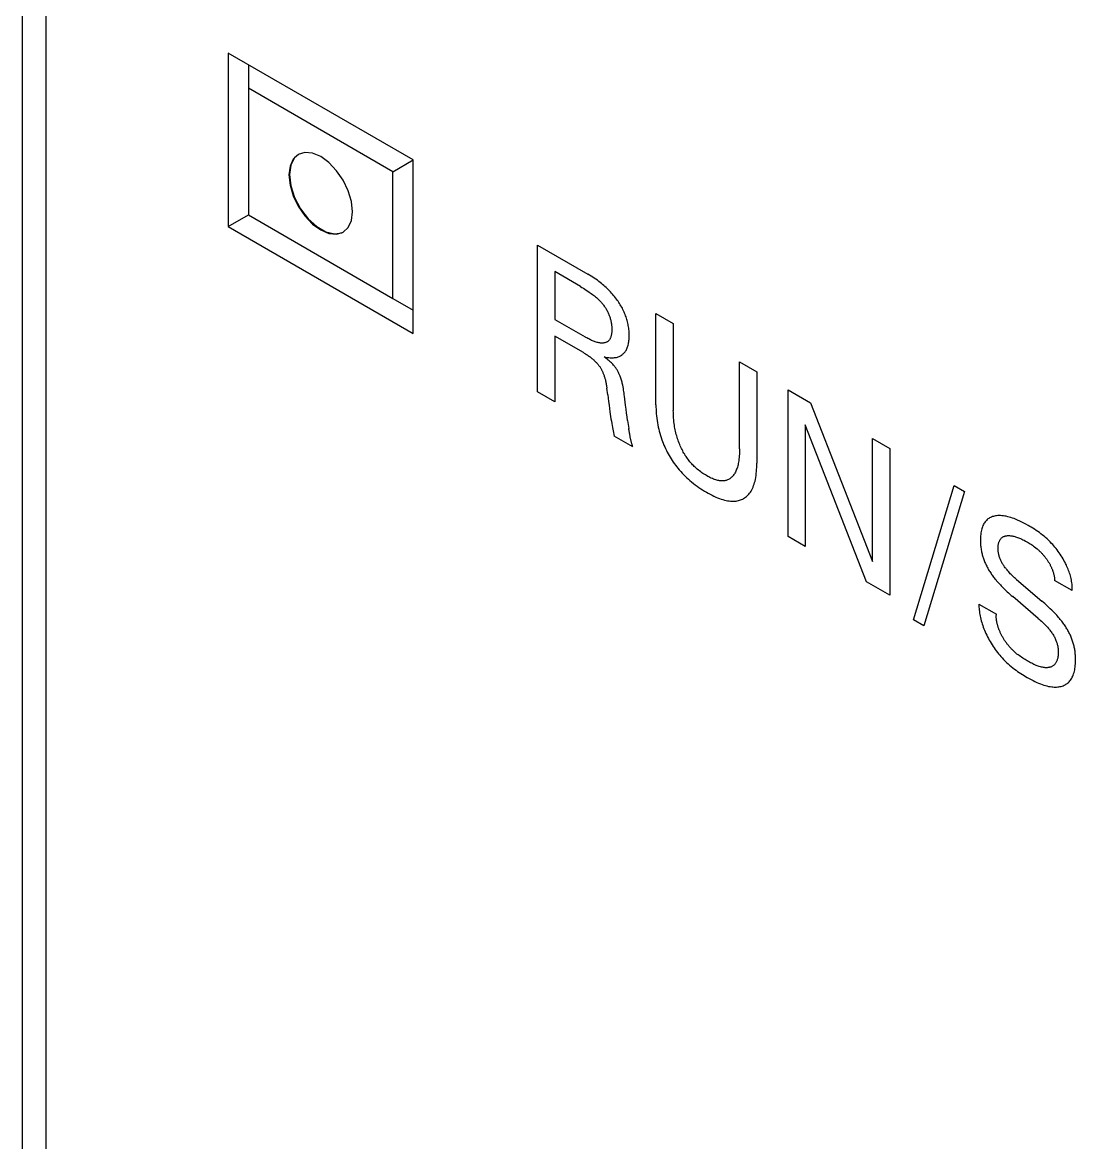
# Model space of a CAD drawing. Extents: x 0 to 420, y 0 to 297.
# Drawn here: x 175.19 to 188.08, y 126.93 to 140.64 of the extents above; entities that cross this region are included whole.
import ezdxf

# ---------------------------------------------------------------- set-up
doc = ezdxf.new("R2010")
doc.units = 0
doc.header["$LTSCALE"] = 23.1
doc.layers.add('40000_ISO', color=7, linetype='CONTINUOUS')

msp = doc.modelspace()

# ---------------------------------------------------------------- linework, layer by layer
at = {"layer": '40000_ISO', "color": 7, "linetype": 'CONTINUOUS'}
for p, q in [((175.191, 120.319), (175.191, 155.428)), ((175.484, 119.91), (175.484, 155.02)), ((177.712, 140.262), (177.712, 138.139)), ((179.974, 138.955), (177.712, 140.262)), ((177.959, 140.119), (177.959, 138.282)), ((179.727, 138.812), (177.959, 139.833)), ((178.506, 138.966), (178.467, 138.88)), ((178.523, 138.983), (178.477, 138.893)), ((178.568, 139.023), (178.506, 138.966)), ((178.569, 139.022), (178.523, 138.983)), ((178.649, 139.048), (178.568, 139.023)), ((178.742, 139.039), (178.649, 139.048)), ((178.843, 138.996), (178.742, 139.039)), ((178.944, 138.923), (178.843, 138.996)), ((179.037, 138.824), (178.944, 138.923)), ((179.727, 138.812), (179.974, 138.955)), ((179.974, 136.832), (179.974, 138.955)), ((178.467, 138.88), (178.454, 138.772)), ((178.477, 138.893), (178.461, 138.776)), ((179.118, 138.706), (179.037, 138.824)), ((179.727, 137.261), (179.727, 138.812)), ((178.454, 138.772), (178.467, 138.648)), ((178.461, 138.776), (178.477, 138.64)), ((178.467, 138.648), (178.506, 138.517)), ((179.18, 138.577), (179.118, 138.706)), ((178.477, 138.64), (178.523, 138.497)), ((178.506, 138.517), (178.568, 138.388)), ((179.219, 138.446), (179.18, 138.577)), ((178.523, 138.497), (178.595, 138.359)), ((178.568, 138.388), (178.649, 138.27)), ((179.232, 138.322), (179.219, 138.446)), ((177.712, 138.139), (177.959, 138.282)), ((177.959, 138.282), (179.727, 137.261)), ((178.595, 138.359), (178.688, 138.236)), ((178.649, 138.27), (178.742, 138.171)), ((178.688, 138.236), (178.795, 138.139)), ((179.219, 138.214), (179.232, 138.322)), ((177.712, 138.139), (179.974, 136.832)), ((178.742, 138.171), (178.843, 138.098)), ((178.795, 138.139), (178.905, 138.075)), ((178.843, 138.098), (178.944, 138.055)), ((179.118, 138.071), (179.18, 138.128)), ((179.18, 138.128), (179.219, 138.214)), ((178.905, 138.075), (179.012, 138.049)), ((178.944, 138.055), (179.037, 138.046)), ((179.012, 138.049), (179.105, 138.065)), ((179.037, 138.046), (179.118, 138.071)), ((181.495, 136.118), (181.495, 137.914)), ((181.495, 137.914), (182.114, 137.557)), ((181.707, 137.588), (181.707, 137.003)), ((182.022, 137.406), (181.707, 137.588)), ((182.133, 137.545), (182.114, 137.557)), ((182.153, 137.533), (182.133, 137.545)), ((182.172, 137.521), (182.153, 137.533)), ((182.191, 137.509), (182.172, 137.521)), ((182.21, 137.495), (182.191, 137.509)), ((182.229, 137.482), (182.21, 137.495)), ((182.249, 137.468), (182.229, 137.482)), ((182.263, 137.456), (182.249, 137.468)), ((182.278, 137.444), (182.263, 137.456)), ((182.293, 137.432), (182.278, 137.444)), ((182.307, 137.42), (182.293, 137.432)), ((182.322, 137.407), (182.307, 137.42)), ((182.022, 137.406), (182.04, 137.396)), ((182.04, 137.396), (182.058, 137.385)), ((182.058, 137.385), (182.076, 137.374)), ((182.076, 137.374), (182.094, 137.362)), ((182.094, 137.362), (182.112, 137.35)), ((182.112, 137.35), (182.13, 137.338)), ((182.13, 137.338), (182.143, 137.329)), ((182.143, 137.329), (182.155, 137.32)), ((182.155, 137.32), (182.168, 137.31)), ((182.168, 137.31), (182.181, 137.301)), ((182.181, 137.301), (182.193, 137.291)), ((182.193, 137.291), (182.206, 137.28)), ((182.206, 137.28), (182.218, 137.27)), ((182.336, 137.394), (182.322, 137.407)), ((182.35, 137.38), (182.336, 137.394)), ((182.365, 137.366), (182.35, 137.38)), ((182.377, 137.353), (182.365, 137.366)), ((182.39, 137.34), (182.377, 137.353)), ((182.403, 137.326), (182.39, 137.34)), ((182.415, 137.312), (182.403, 137.326)), ((182.427, 137.297), (182.415, 137.312)), ((182.439, 137.283), (182.427, 137.297)), ((182.451, 137.268), (182.439, 137.283)), ((179.727, 137.261), (179.974, 137.118)), ((182.218, 137.27), (182.227, 137.262)), ((182.227, 137.262), (182.236, 137.254)), ((182.236, 137.254), (182.244, 137.246)), ((182.244, 137.246), (182.253, 137.237)), ((182.253, 137.237), (182.261, 137.229)), ((182.261, 137.229), (182.27, 137.22)), ((182.27, 137.22), (182.278, 137.211)), ((182.278, 137.211), (182.286, 137.201)), ((182.286, 137.201), (182.293, 137.193)), ((182.293, 137.193), (182.3, 137.185)), ((182.3, 137.185), (182.306, 137.176)), ((182.306, 137.176), (182.313, 137.167)), ((182.313, 137.167), (182.319, 137.159)), ((182.319, 137.159), (182.325, 137.149)), ((182.325, 137.149), (182.331, 137.14)), ((182.331, 137.14), (182.337, 137.131)), ((182.463, 137.252), (182.451, 137.268)), ((182.472, 137.239), (182.463, 137.252)), ((182.482, 137.225), (182.472, 137.239)), ((182.491, 137.211), (182.482, 137.225)), ((182.501, 137.197), (182.491, 137.211)), ((182.51, 137.183), (182.501, 137.197)), ((182.518, 137.168), (182.51, 137.183)), ((182.527, 137.153), (182.518, 137.168)), ((182.535, 137.139), (182.527, 137.153)), ((182.542, 137.124), (182.535, 137.139)), ((181.707, 137.003), (182.078, 136.789)), ((182.337, 137.131), (182.343, 137.122)), ((182.343, 137.122), (182.348, 137.112)), ((182.348, 137.112), (182.353, 137.102)), ((182.353, 137.102), (182.358, 137.093)), ((182.358, 137.093), (182.362, 137.083)), ((182.362, 137.083), (182.367, 137.073)), ((182.367, 137.073), (182.371, 137.063)), ((182.371, 137.063), (182.375, 137.053)), ((182.375, 137.053), (182.378, 137.043)), ((182.378, 137.043), (182.382, 137.034)), ((182.382, 137.034), (182.385, 137.024)), ((182.385, 137.024), (182.388, 137.014)), ((182.388, 137.014), (182.391, 137.004)), ((182.391, 137.004), (182.393, 136.994)), ((182.55, 137.109), (182.542, 137.124)), ((182.556, 137.094), (182.55, 137.109)), ((182.563, 137.079), (182.556, 137.094)), ((182.569, 137.064), (182.563, 137.079)), ((182.575, 137.049), (182.569, 137.064)), ((182.58, 137.034), (182.575, 137.049)), ((182.585, 137.019), (182.58, 137.034)), ((182.59, 137.004), (182.585, 137.019)), ((182.594, 136.989), (182.59, 137.004)), ((182.947, 135.957), (182.947, 137.076)), ((182.947, 137.076), (183.159, 136.953)), ((182.393, 136.994), (182.396, 136.983)), ((182.396, 136.983), (182.398, 136.972)), ((182.398, 136.972), (182.4, 136.961)), ((182.4, 136.961), (182.402, 136.951)), ((182.402, 136.951), (182.403, 136.94)), ((182.403, 136.94), (182.404, 136.929)), ((182.404, 136.929), (182.405, 136.919)), ((182.405, 136.919), (182.406, 136.908)), ((182.406, 136.908), (182.406, 136.898)), ((182.406, 136.898), (182.406, 136.888)), ((182.406, 136.888), (182.406, 136.877)), ((182.406, 136.877), (182.406, 136.868)), ((182.406, 136.868), (182.406, 136.859)), ((182.598, 136.974), (182.594, 136.989)), ((182.602, 136.959), (182.598, 136.974)), ((182.605, 136.943), (182.602, 136.959)), ((182.608, 136.927), (182.605, 136.943)), ((182.611, 136.911), (182.608, 136.927)), ((182.613, 136.895), (182.611, 136.911)), ((182.615, 136.88), (182.613, 136.895)), ((182.617, 136.864), (182.615, 136.88)), ((182.618, 136.849), (182.617, 136.864)), ((183.159, 136.953), (183.159, 135.888)), ((181.707, 136.8), (181.707, 135.995)), ((182.058, 136.597), (181.707, 136.8)), ((182.089, 136.783), (182.078, 136.789)), ((182.101, 136.776), (182.089, 136.783)), ((182.113, 136.77), (182.101, 136.776)), ((182.124, 136.764), (182.113, 136.77)), ((182.136, 136.758), (182.124, 136.764)), ((182.147, 136.752), (182.136, 136.758)), ((182.159, 136.747), (182.147, 136.752)), ((182.17, 136.742), (182.159, 136.747)), ((182.182, 136.737), (182.17, 136.742)), ((182.193, 136.733), (182.182, 136.737)), ((182.204, 136.729), (182.193, 136.733)), ((182.216, 136.725), (182.204, 136.729)), ((182.351, 136.729), (182.345, 136.726)), ((182.356, 136.732), (182.351, 136.729)), ((182.361, 136.736), (182.356, 136.732)), ((182.366, 136.74), (182.361, 136.736)), ((182.37, 136.744), (182.366, 136.74)), ((182.374, 136.749), (182.37, 136.744)), ((182.378, 136.755), (182.374, 136.749)), ((182.382, 136.76), (182.378, 136.755)), ((182.385, 136.766), (182.382, 136.76)), ((182.388, 136.773), (182.385, 136.766)), ((182.391, 136.779), (182.388, 136.773)), ((182.393, 136.786), (182.391, 136.779)), ((182.396, 136.794), (182.393, 136.786)), ((182.398, 136.801), (182.396, 136.794)), ((182.399, 136.809), (182.398, 136.801)), ((182.401, 136.817), (182.399, 136.809)), ((182.402, 136.825), (182.401, 136.817)), ((182.404, 136.834), (182.402, 136.825)), ((182.405, 136.842), (182.404, 136.834)), ((182.406, 136.859), (182.405, 136.851)), ((182.405, 136.851), (182.405, 136.842)), ((182.612, 136.717), (182.614, 136.73)), ((182.614, 136.73), (182.616, 136.745)), ((182.616, 136.745), (182.618, 136.759)), ((182.619, 136.834), (182.618, 136.849)), ((182.618, 136.774), (182.619, 136.789)), ((182.618, 136.759), (182.618, 136.774)), ((182.619, 136.819), (182.619, 136.834)), ((182.619, 136.804), (182.619, 136.819)), ((182.619, 136.789), (182.619, 136.804)), ((182.058, 136.597), (182.067, 136.592)), ((182.067, 136.592), (182.076, 136.586)), ((182.227, 136.722), (182.216, 136.725)), ((182.238, 136.719), (182.227, 136.722)), ((182.249, 136.717), (182.238, 136.719)), ((182.26, 136.715), (182.249, 136.717)), ((182.268, 136.714), (182.26, 136.715)), ((182.275, 136.714), (182.268, 136.714)), ((182.282, 136.713), (182.275, 136.714)), ((182.289, 136.713), (182.282, 136.713)), ((182.296, 136.713), (182.289, 136.713)), ((182.302, 136.714), (182.296, 136.713)), ((182.309, 136.715), (182.302, 136.714)), ((182.315, 136.716), (182.309, 136.715)), ((182.322, 136.717), (182.315, 136.716)), ((182.328, 136.719), (182.322, 136.717)), ((182.334, 136.721), (182.328, 136.719)), ((182.34, 136.723), (182.334, 136.721)), ((182.345, 136.726), (182.34, 136.723)), ((182.547, 136.583), (182.555, 136.59)), ((182.555, 136.59), (182.562, 136.598)), ((182.562, 136.598), (182.569, 136.606)), ((182.569, 136.606), (182.575, 136.615)), ((182.575, 136.615), (182.58, 136.624)), ((182.58, 136.624), (182.586, 136.634)), ((182.586, 136.634), (182.591, 136.644)), ((182.591, 136.644), (182.595, 136.655)), ((182.595, 136.655), (182.599, 136.666)), ((182.599, 136.666), (182.603, 136.677)), ((182.603, 136.677), (182.607, 136.69)), ((182.607, 136.69), (182.61, 136.703)), ((182.61, 136.703), (182.612, 136.717)), ((182.076, 136.586), (182.085, 136.581)), ((182.085, 136.581), (182.095, 136.575)), ((182.095, 136.575), (182.104, 136.569)), ((182.104, 136.569), (182.113, 136.563)), ((182.113, 136.563), (182.122, 136.557)), ((182.122, 136.557), (182.131, 136.55)), ((182.131, 136.55), (182.14, 136.544)), ((182.14, 136.544), (182.148, 136.538)), ((182.148, 136.538), (182.155, 136.532)), ((182.155, 136.532), (182.163, 136.526)), ((182.163, 136.526), (182.17, 136.52)), ((182.17, 136.52), (182.177, 136.513)), ((182.177, 136.513), (182.185, 136.507)), ((182.185, 136.507), (182.192, 136.5)), ((182.192, 136.5), (182.199, 136.493)), ((182.199, 136.493), (182.206, 136.486)), ((182.206, 136.486), (182.212, 136.481)), ((182.212, 136.481), (182.217, 136.475)), ((182.217, 136.475), (182.223, 136.469)), ((182.223, 136.469), (182.228, 136.463)), ((182.228, 136.463), (182.233, 136.457)), ((182.233, 136.457), (182.238, 136.451)), ((182.312, 136.545), (182.327, 136.542)), ((182.324, 136.536), (182.312, 136.545)), ((182.337, 136.526), (182.324, 136.536)), ((182.327, 136.542), (182.342, 136.539)), ((182.35, 136.516), (182.337, 136.526)), ((182.342, 136.539), (182.357, 136.537)), ((182.362, 136.506), (182.35, 136.516)), ((182.357, 136.537), (182.371, 136.535)), ((182.375, 136.495), (182.362, 136.506)), ((182.371, 136.535), (182.385, 136.534)), ((182.383, 136.488), (182.375, 136.495)), ((182.392, 136.48), (182.383, 136.488)), ((182.385, 136.534), (182.399, 136.533)), ((182.401, 136.472), (182.392, 136.48)), ((182.399, 136.533), (182.412, 136.533)), ((182.409, 136.463), (182.401, 136.472)), ((182.418, 136.454), (182.409, 136.463)), ((182.412, 136.533), (182.426, 136.534)), ((182.426, 136.445), (182.418, 136.454)), ((182.426, 136.534), (182.438, 136.535)), ((182.438, 136.535), (182.451, 136.537)), ((182.451, 136.537), (182.463, 136.539)), ((182.463, 136.539), (182.475, 136.543)), ((182.475, 136.543), (182.485, 136.546)), ((182.485, 136.546), (182.495, 136.549)), ((182.495, 136.549), (182.504, 136.554)), ((182.504, 136.554), (182.514, 136.558)), ((182.514, 136.558), (182.523, 136.564)), ((182.523, 136.564), (182.531, 136.569)), ((182.531, 136.569), (182.539, 136.576)), ((182.539, 136.576), (182.547, 136.583)), ((183.97, 135.42), (183.97, 136.485)), ((183.97, 136.485), (184.181, 136.363)), ((182.238, 136.451), (182.243, 136.444)), ((182.243, 136.444), (182.248, 136.438)), ((182.248, 136.438), (182.253, 136.431)), ((182.253, 136.431), (182.258, 136.425)), ((182.258, 136.425), (182.262, 136.418)), ((182.262, 136.418), (182.266, 136.412)), ((182.266, 136.412), (182.27, 136.405)), ((182.27, 136.405), (182.274, 136.399)), ((182.274, 136.399), (182.278, 136.392)), ((182.278, 136.392), (182.281, 136.385)), ((182.281, 136.385), (182.285, 136.378)), ((182.285, 136.378), (182.288, 136.372)), ((182.288, 136.372), (182.292, 136.365)), ((182.292, 136.365), (182.295, 136.358)), ((182.295, 136.358), (182.298, 136.351)), ((182.298, 136.351), (182.301, 136.342)), ((182.301, 136.342), (182.305, 136.333)), ((182.305, 136.333), (182.308, 136.324)), ((182.308, 136.324), (182.311, 136.316)), ((182.311, 136.316), (182.314, 136.307)), ((182.432, 136.438), (182.426, 136.445)), ((182.438, 136.431), (182.432, 136.438)), ((182.443, 136.424), (182.438, 136.431)), ((182.449, 136.417), (182.443, 136.424)), ((182.454, 136.41), (182.449, 136.417)), ((182.46, 136.402), (182.454, 136.41)), ((182.465, 136.394), (182.46, 136.402)), ((182.47, 136.386), (182.465, 136.394)), ((182.475, 136.378), (182.47, 136.386)), ((182.48, 136.369), (182.475, 136.378)), ((182.484, 136.361), (182.48, 136.369)), ((182.488, 136.352), (182.484, 136.361)), ((182.493, 136.343), (182.488, 136.352)), ((182.497, 136.334), (182.493, 136.343)), ((182.5, 136.326), (182.497, 136.334)), ((182.504, 136.317), (182.5, 136.326)), ((182.507, 136.308), (182.504, 136.317)), ((184.181, 136.363), (184.181, 135.244)), ((182.314, 136.307), (182.317, 136.298)), ((182.317, 136.298), (182.32, 136.289)), ((182.32, 136.289), (182.322, 136.28)), ((182.322, 136.28), (182.325, 136.272)), ((182.325, 136.272), (182.327, 136.263)), ((182.327, 136.263), (182.33, 136.251)), ((182.33, 136.251), (182.333, 136.24)), ((182.333, 136.24), (182.335, 136.229)), ((182.335, 136.229), (182.337, 136.217)), ((182.337, 136.217), (182.339, 136.206)), ((182.339, 136.206), (182.341, 136.195)), ((182.341, 136.195), (182.343, 136.183)), ((182.343, 136.183), (182.344, 136.172)), ((182.512, 136.295), (182.507, 136.308)), ((182.516, 136.283), (182.512, 136.295)), ((182.52, 136.271), (182.516, 136.283)), ((182.524, 136.258), (182.52, 136.271)), ((182.528, 136.246), (182.524, 136.258)), ((182.531, 136.234), (182.528, 136.246)), ((182.534, 136.221), (182.531, 136.234)), ((182.537, 136.209), (182.534, 136.221)), ((182.54, 136.197), (182.537, 136.209)), ((182.544, 136.177), (182.54, 136.197)), ((181.707, 135.995), (181.495, 136.118)), ((182.344, 136.172), (182.346, 136.161)), ((182.356, 136.08), (182.346, 136.161)), ((182.356, 136.08), (182.361, 136.039)), ((182.548, 136.158), (182.544, 136.177)), ((182.551, 136.139), (182.548, 136.158)), ((182.554, 136.119), (182.551, 136.139)), ((182.557, 136.1), (182.554, 136.119)), ((182.559, 136.081), (182.557, 136.1)), ((182.562, 136.062), (182.559, 136.081)), ((182.566, 136.026), (182.562, 136.062)), ((184.563, 134.347), (184.563, 136.143)), ((184.563, 136.143), (184.84, 135.983)), ((182.361, 136.039), (182.366, 135.997)), ((182.366, 135.997), (182.372, 135.955)), ((182.372, 135.955), (182.377, 135.913)), ((182.377, 135.913), (182.383, 135.871)), ((182.575, 135.953), (182.566, 136.026)), ((182.581, 135.904), (182.575, 135.953)), ((182.587, 135.854), (182.581, 135.904)), ((182.947, 135.957), (182.947, 135.93)), ((182.947, 135.93), (182.948, 135.904)), ((182.948, 135.904), (182.949, 135.877)), ((184.84, 135.983), (185.599, 134.038)), ((182.383, 135.871), (182.387, 135.844)), ((182.387, 135.844), (182.392, 135.816)), ((182.392, 135.816), (182.396, 135.788)), ((182.396, 135.788), (182.401, 135.759)), ((182.593, 135.81), (182.587, 135.854)), ((182.599, 135.765), (182.593, 135.81)), ((182.949, 135.877), (182.951, 135.849)), ((182.951, 135.849), (182.953, 135.822)), ((182.953, 135.822), (182.956, 135.794)), ((182.956, 135.794), (182.96, 135.765)), ((183.16, 135.865), (183.159, 135.888)), ((183.16, 135.843), (183.16, 135.865)), ((183.161, 135.82), (183.16, 135.843)), ((183.163, 135.797), (183.161, 135.82)), ((183.164, 135.774), (183.163, 135.797)), ((183.167, 135.75), (183.164, 135.774)), ((182.401, 135.759), (182.406, 135.731)), ((182.406, 135.731), (182.411, 135.703)), ((182.411, 135.703), (182.415, 135.682)), ((182.415, 135.682), (182.419, 135.661)), ((182.419, 135.661), (182.423, 135.639)), ((182.423, 135.639), (182.428, 135.618)), ((182.599, 135.765), (182.613, 135.668)), ((182.615, 135.656), (182.613, 135.668)), ((182.617, 135.644), (182.615, 135.656)), ((182.619, 135.633), (182.617, 135.644)), ((182.621, 135.621), (182.619, 135.633)), ((182.96, 135.765), (182.965, 135.737)), ((182.965, 135.737), (182.969, 135.712)), ((182.969, 135.712), (182.974, 135.686)), ((182.974, 135.686), (182.98, 135.66)), ((182.98, 135.66), (182.986, 135.635)), ((182.986, 135.635), (182.993, 135.609)), ((183.17, 135.727), (183.167, 135.75)), ((183.172, 135.708), (183.17, 135.727)), ((183.175, 135.69), (183.172, 135.708)), ((183.179, 135.671), (183.175, 135.69)), ((183.182, 135.653), (183.179, 135.671)), ((183.186, 135.634), (183.182, 135.653)), ((183.191, 135.615), (183.186, 135.634)), ((185.525, 133.791), (184.775, 135.714)), ((184.775, 135.714), (184.775, 134.224)), ((182.428, 135.618), (182.432, 135.596)), ((182.432, 135.596), (182.437, 135.575)), ((182.663, 135.444), (182.437, 135.575)), ((182.623, 135.609), (182.621, 135.621)), ((182.625, 135.597), (182.623, 135.609)), ((182.627, 135.585), (182.625, 135.597)), ((182.629, 135.577), (182.627, 135.585)), ((182.63, 135.568), (182.629, 135.577)), ((182.632, 135.559), (182.63, 135.568)), ((182.634, 135.551), (182.632, 135.559)), ((182.636, 135.542), (182.634, 135.551)), ((182.638, 135.533), (182.636, 135.542)), ((182.64, 135.525), (182.638, 135.533)), ((182.642, 135.516), (182.64, 135.525)), ((182.644, 135.507), (182.642, 135.516)), ((182.646, 135.5), (182.644, 135.507)), ((182.648, 135.493), (182.646, 135.5)), ((182.65, 135.486), (182.648, 135.493)), ((182.993, 135.609), (183.001, 135.583)), ((183.001, 135.583), (183.009, 135.557)), ((183.009, 135.557), (183.018, 135.53)), ((183.018, 135.53), (183.027, 135.509)), ((183.027, 135.509), (183.035, 135.487)), ((183.195, 135.596), (183.191, 135.615)), ((183.201, 135.577), (183.195, 135.596)), ((183.206, 135.56), (183.201, 135.577)), ((183.211, 135.542), (183.206, 135.56)), ((183.217, 135.525), (183.211, 135.542)), ((183.223, 135.507), (183.217, 135.525)), ((183.23, 135.49), (183.223, 135.507)), ((185.599, 134.038), (185.599, 135.544)), ((185.599, 135.544), (185.811, 135.422)), ((182.652, 135.479), (182.65, 135.486)), ((182.654, 135.472), (182.652, 135.479)), ((182.656, 135.465), (182.654, 135.472)), ((182.659, 135.458), (182.656, 135.465)), ((182.661, 135.451), (182.659, 135.458)), ((182.663, 135.444), (182.661, 135.451)), ((183.035, 135.487), (183.044, 135.465)), ((183.044, 135.465), (183.054, 135.443)), ((183.054, 135.443), (183.064, 135.422)), ((183.064, 135.422), (183.074, 135.4)), ((183.074, 135.4), (183.085, 135.379)), ((183.085, 135.379), (183.096, 135.358)), ((183.096, 135.358), (183.108, 135.337)), ((183.237, 135.473), (183.23, 135.49)), ((183.244, 135.455), (183.237, 135.473)), ((183.252, 135.438), (183.244, 135.455)), ((183.259, 135.424), (183.252, 135.438)), ((183.266, 135.409), (183.259, 135.424)), ((183.274, 135.395), (183.266, 135.409)), ((183.281, 135.38), (183.274, 135.395)), ((183.289, 135.366), (183.281, 135.38)), ((183.298, 135.352), (183.289, 135.366)), ((183.969, 135.376), (183.968, 135.354)), ((183.97, 135.398), (183.969, 135.376)), ((183.97, 135.42), (183.97, 135.398)), ((185.811, 135.422), (185.811, 133.626)), ((183.108, 135.337), (183.12, 135.317)), ((183.12, 135.317), (183.133, 135.296)), ((183.133, 135.296), (183.146, 135.276)), ((183.146, 135.276), (183.159, 135.256)), ((183.159, 135.256), (183.173, 135.237)), ((183.173, 135.237), (183.187, 135.218)), ((183.187, 135.218), (183.201, 135.199)), ((183.306, 135.339), (183.298, 135.352)), ((183.315, 135.325), (183.306, 135.339)), ((183.324, 135.312), (183.315, 135.325)), ((183.333, 135.299), (183.324, 135.312)), ((183.343, 135.286), (183.333, 135.299)), ((183.353, 135.273), (183.343, 135.286)), ((183.363, 135.261), (183.353, 135.273)), ((183.373, 135.249), (183.363, 135.261)), ((183.384, 135.237), (183.373, 135.249)), ((183.394, 135.225), (183.384, 135.237)), ((183.405, 135.214), (183.394, 135.225)), ((183.951, 135.225), (183.947, 135.21)), ((183.954, 135.24), (183.951, 135.225)), ((183.957, 135.255), (183.954, 135.24)), ((183.96, 135.27), (183.957, 135.255)), ((183.962, 135.291), (183.96, 135.27)), ((183.965, 135.311), (183.962, 135.291)), ((183.967, 135.332), (183.965, 135.311)), ((183.968, 135.354), (183.967, 135.332)), ((184.18, 135.192), (184.181, 135.218)), ((184.181, 135.218), (184.181, 135.244)), ((183.201, 135.199), (183.216, 135.181)), ((183.216, 135.181), (183.231, 135.163)), ((183.231, 135.163), (183.249, 135.142)), ((183.249, 135.142), (183.267, 135.122)), ((183.267, 135.122), (183.286, 135.102)), ((183.286, 135.102), (183.305, 135.083)), ((183.305, 135.083), (183.324, 135.065)), ((183.416, 135.203), (183.405, 135.214)), ((183.427, 135.193), (183.416, 135.203)), ((183.438, 135.183), (183.427, 135.193)), ((183.452, 135.171), (183.438, 135.183)), ((183.466, 135.159), (183.452, 135.171)), ((183.48, 135.148), (183.466, 135.159)), ((183.494, 135.137), (183.48, 135.148)), ((183.508, 135.127), (183.494, 135.137)), ((183.522, 135.117), (183.508, 135.127)), ((183.536, 135.108), (183.522, 135.117)), ((183.551, 135.099), (183.536, 135.108)), ((183.565, 135.091), (183.551, 135.099)), ((183.58, 135.082), (183.565, 135.091)), ((183.594, 135.075), (183.58, 135.082)), ((183.886, 135.085), (183.878, 135.077)), ((183.893, 135.094), (183.886, 135.085)), ((183.9, 135.103), (183.893, 135.094)), ((183.907, 135.113), (183.9, 135.103)), ((183.913, 135.123), (183.907, 135.113)), ((183.919, 135.133), (183.913, 135.123)), ((183.924, 135.144), (183.919, 135.133)), ((183.929, 135.156), (183.924, 135.144)), ((183.934, 135.169), (183.929, 135.156)), ((183.939, 135.182), (183.934, 135.169)), ((183.943, 135.196), (183.939, 135.182)), ((183.947, 135.21), (183.943, 135.196)), ((184.168, 135.068), (184.172, 135.092)), ((184.172, 135.092), (184.175, 135.116)), ((184.175, 135.116), (184.177, 135.141)), ((184.177, 135.141), (184.179, 135.166)), ((184.179, 135.166), (184.18, 135.192)), ((183.324, 135.065), (183.343, 135.047)), ((183.343, 135.047), (183.363, 135.03)), ((183.363, 135.03), (183.383, 135.013)), ((183.383, 135.013), (183.405, 134.995)), ((183.405, 134.995), (183.427, 134.978)), ((183.427, 134.978), (183.45, 134.961)), ((183.45, 134.961), (183.473, 134.945)), ((183.473, 134.945), (183.496, 134.93)), ((183.608, 135.068), (183.594, 135.075)), ((183.623, 135.061), (183.608, 135.068)), ((183.637, 135.055), (183.623, 135.061)), ((183.651, 135.049), (183.637, 135.055)), ((183.665, 135.044), (183.651, 135.049)), ((183.679, 135.039), (183.665, 135.044)), ((183.693, 135.035), (183.679, 135.039)), ((183.704, 135.033), (183.693, 135.035)), ((183.715, 135.03), (183.704, 135.033)), ((183.726, 135.029), (183.715, 135.03)), ((183.737, 135.028), (183.726, 135.029)), ((183.747, 135.027), (183.737, 135.028)), ((183.758, 135.026), (183.747, 135.027)), ((183.768, 135.027), (183.758, 135.026)), ((183.778, 135.027), (183.768, 135.027)), ((183.788, 135.029), (183.778, 135.027)), ((183.797, 135.031), (183.788, 135.029)), ((183.807, 135.033), (183.797, 135.031)), ((183.816, 135.036), (183.807, 135.033)), ((183.824, 135.039), (183.816, 135.036)), ((183.833, 135.043), (183.824, 135.039)), ((183.841, 135.048), (183.833, 135.043)), ((183.849, 135.053), (183.841, 135.048)), ((183.857, 135.058), (183.849, 135.053)), ((183.864, 135.064), (183.857, 135.058)), ((183.871, 135.07), (183.864, 135.064)), ((183.878, 135.077), (183.871, 135.07)), ((184.127, 134.933), (184.135, 134.95)), ((184.135, 134.95), (184.142, 134.968)), ((184.142, 134.968), (184.148, 134.986)), ((184.148, 134.986), (184.154, 135.005)), ((184.154, 135.005), (184.159, 135.025)), ((184.159, 135.025), (184.164, 135.045)), ((184.164, 135.045), (184.168, 135.068)), ((186.101, 133.324), (186.596, 134.969)), ((186.596, 134.969), (186.722, 134.897)), ((183.496, 134.93), (183.518, 134.915)), ((183.518, 134.915), (183.541, 134.901)), ((183.541, 134.901), (183.564, 134.888)), ((183.564, 134.888), (183.587, 134.875)), ((183.587, 134.875), (183.61, 134.862)), ((183.61, 134.862), (183.633, 134.851)), ((183.633, 134.851), (183.655, 134.84)), ((183.655, 134.84), (183.678, 134.829)), ((183.678, 134.829), (183.701, 134.82)), ((183.701, 134.82), (183.723, 134.811)), ((183.723, 134.811), (183.746, 134.803)), ((184.008, 134.804), (184.02, 134.811)), ((184.02, 134.811), (184.032, 134.818)), ((184.032, 134.818), (184.043, 134.826)), ((184.043, 134.826), (184.054, 134.835)), ((184.054, 134.835), (184.064, 134.844)), ((184.064, 134.844), (184.074, 134.854)), ((184.074, 134.854), (184.084, 134.865)), ((184.084, 134.865), (184.093, 134.876)), ((184.093, 134.876), (184.102, 134.888)), ((184.102, 134.888), (184.11, 134.9)), ((184.11, 134.9), (184.119, 134.916)), ((184.119, 134.916), (184.127, 134.933)), ((186.722, 134.897), (186.227, 133.251)), ((183.746, 134.803), (183.765, 134.797)), ((183.765, 134.797), (183.785, 134.792)), ((183.785, 134.792), (183.804, 134.787)), ((183.804, 134.787), (183.823, 134.784)), ((183.823, 134.784), (183.842, 134.781)), ((183.842, 134.781), (183.861, 134.779)), ((183.861, 134.779), (183.879, 134.778)), ((183.879, 134.778), (183.897, 134.778)), ((183.897, 134.778), (183.912, 134.779)), ((183.912, 134.779), (183.927, 134.78)), ((183.927, 134.78), (183.941, 134.782)), ((183.941, 134.782), (183.955, 134.785)), ((183.955, 134.785), (183.969, 134.789)), ((183.969, 134.789), (183.982, 134.793)), ((183.982, 134.793), (183.995, 134.798)), ((183.995, 134.798), (184.008, 134.804)), ((186.983, 134.534), (186.975, 134.524)), ((186.991, 134.543), (186.983, 134.534)), ((187, 134.552), (186.991, 134.543)), ((187.009, 134.56), (187, 134.552)), ((187.02, 134.567), (187.009, 134.56)), ((187.03, 134.573), (187.02, 134.567)), ((187.041, 134.579), (187.03, 134.573)), ((187.053, 134.584), (187.041, 134.579)), ((187.065, 134.589), (187.053, 134.584)), ((187.077, 134.592), (187.065, 134.589)), ((187.089, 134.596), (187.077, 134.592)), ((187.102, 134.598), (187.089, 134.596)), ((187.117, 134.6), (187.102, 134.598)), ((187.133, 134.601), (187.117, 134.6)), ((187.149, 134.602), (187.133, 134.601)), ((187.165, 134.601), (187.149, 134.602)), ((187.182, 134.6), (187.165, 134.601)), ((187.199, 134.599), (187.182, 134.6)), ((187.216, 134.596), (187.199, 134.599)), ((187.234, 134.593), (187.216, 134.596)), ((187.253, 134.588), (187.234, 134.593)), ((187.272, 134.583), (187.253, 134.588)), ((187.291, 134.578), (187.272, 134.583)), ((187.31, 134.572), (187.291, 134.578)), ((187.33, 134.565), (187.31, 134.572)), ((187.349, 134.557), (187.33, 134.565)), ((187.374, 134.547), (187.349, 134.557)), ((187.4, 134.535), (187.374, 134.547)), ((187.425, 134.523), (187.4, 134.535)), ((186.927, 134.406), (186.924, 134.389)), ((186.93, 134.422), (186.927, 134.406)), ((186.934, 134.438), (186.93, 134.422)), ((186.938, 134.453), (186.934, 134.438)), ((186.943, 134.466), (186.938, 134.453)), ((186.948, 134.479), (186.943, 134.466)), ((186.954, 134.491), (186.948, 134.479)), ((186.961, 134.503), (186.954, 134.491)), ((186.967, 134.514), (186.961, 134.503)), ((186.975, 134.524), (186.967, 134.514)), ((187.451, 134.51), (187.425, 134.523)), ((187.476, 134.496), (187.451, 134.51)), ((187.502, 134.481), (187.476, 134.496)), ((187.522, 134.47), (187.502, 134.481)), ((187.541, 134.458), (187.522, 134.47)), ((187.561, 134.446), (187.541, 134.458)), ((187.581, 134.434), (187.561, 134.446)), ((187.6, 134.421), (187.581, 134.434)), ((187.62, 134.408), (187.6, 134.421)), ((187.64, 134.394), (187.62, 134.408)), ((184.775, 134.224), (184.563, 134.347)), ((186.919, 134.337), (186.918, 134.319)), ((186.918, 134.319), (186.918, 134.301)), ((186.918, 134.301), (186.918, 134.288)), ((186.918, 134.288), (186.918, 134.275)), ((186.918, 134.275), (186.919, 134.262)), ((186.92, 134.355), (186.919, 134.337)), ((186.919, 134.262), (186.92, 134.249)), ((186.922, 134.372), (186.92, 134.355)), ((186.924, 134.389), (186.922, 134.372)), ((187.139, 134.253), (187.141, 134.261)), ((187.141, 134.261), (187.143, 134.268)), ((187.143, 134.268), (187.145, 134.276)), ((187.145, 134.276), (187.148, 134.283)), ((187.148, 134.283), (187.15, 134.289)), ((187.15, 134.289), (187.154, 134.296)), ((187.154, 134.296), (187.157, 134.302)), ((187.157, 134.302), (187.161, 134.308)), ((187.161, 134.308), (187.165, 134.314)), ((187.165, 134.314), (187.169, 134.319)), ((187.169, 134.319), (187.173, 134.324)), ((187.173, 134.324), (187.178, 134.329)), ((187.178, 134.329), (187.183, 134.333)), ((187.183, 134.333), (187.188, 134.337)), ((187.188, 134.337), (187.194, 134.34)), ((187.194, 134.34), (187.2, 134.344)), ((187.2, 134.344), (187.207, 134.346)), ((187.207, 134.346), (187.213, 134.349)), ((187.213, 134.349), (187.22, 134.351)), ((187.22, 134.351), (187.227, 134.353)), ((187.227, 134.353), (187.234, 134.354)), ((187.234, 134.354), (187.241, 134.355)), ((187.241, 134.355), (187.249, 134.356)), ((187.249, 134.356), (187.256, 134.356)), ((187.256, 134.356), (187.266, 134.356)), ((187.266, 134.356), (187.276, 134.356)), ((187.276, 134.356), (187.286, 134.355)), ((187.286, 134.355), (187.296, 134.354)), ((187.296, 134.354), (187.306, 134.352)), ((187.306, 134.352), (187.316, 134.35)), ((187.316, 134.35), (187.326, 134.348)), ((187.326, 134.348), (187.338, 134.345)), ((187.338, 134.345), (187.349, 134.342)), ((187.349, 134.342), (187.361, 134.338)), ((187.361, 134.338), (187.373, 134.334)), ((187.373, 134.334), (187.385, 134.33)), ((187.385, 134.33), (187.396, 134.325)), ((187.396, 134.325), (187.408, 134.32)), ((187.408, 134.32), (187.424, 134.314)), ((187.424, 134.314), (187.439, 134.306)), ((187.439, 134.306), (187.455, 134.299)), ((187.455, 134.299), (187.471, 134.29)), ((187.471, 134.29), (187.487, 134.282)), ((187.487, 134.282), (187.502, 134.273)), ((187.502, 134.273), (187.516, 134.265)), ((187.516, 134.265), (187.529, 134.256)), ((187.659, 134.379), (187.64, 134.394)), ((187.678, 134.364), (187.659, 134.379)), ((187.697, 134.349), (187.678, 134.364)), ((187.716, 134.333), (187.697, 134.349)), ((187.735, 134.316), (187.716, 134.333)), ((187.754, 134.298), (187.735, 134.316)), ((187.772, 134.28), (187.754, 134.298)), ((187.79, 134.261), (187.772, 134.28)), ((187.804, 134.246), (187.79, 134.261)), ((186.92, 134.249), (186.921, 134.236)), ((186.921, 134.236), (186.922, 134.222)), ((186.922, 134.222), (186.924, 134.209)), ((186.924, 134.209), (186.926, 134.195)), ((186.926, 134.195), (186.928, 134.182)), ((186.928, 134.182), (186.931, 134.168)), ((186.931, 134.168), (186.933, 134.157)), ((186.933, 134.157), (186.936, 134.145)), ((186.936, 134.145), (186.938, 134.133)), ((186.938, 134.133), (186.941, 134.122)), ((186.941, 134.122), (186.945, 134.11)), ((187.134, 134.212), (187.135, 134.22)), ((187.134, 134.203), (187.134, 134.212)), ((187.134, 134.194), (187.134, 134.203)), ((187.134, 134.185), (187.134, 134.194)), ((187.135, 134.176), (187.134, 134.185)), ((187.135, 134.229), (187.136, 134.237)), ((187.135, 134.22), (187.135, 134.229)), ((187.136, 134.167), (187.135, 134.176)), ((187.136, 134.237), (187.137, 134.245)), ((187.137, 134.158), (187.136, 134.167)), ((187.137, 134.245), (187.139, 134.253)), ((187.138, 134.148), (187.137, 134.158)), ((187.14, 134.139), (187.138, 134.148)), ((187.142, 134.129), (187.14, 134.139)), ((187.144, 134.12), (187.142, 134.129)), ((187.529, 134.256), (187.542, 134.248)), ((187.542, 134.248), (187.555, 134.239)), ((187.555, 134.239), (187.569, 134.229)), ((187.569, 134.229), (187.582, 134.22)), ((187.582, 134.22), (187.596, 134.208)), ((187.596, 134.208), (187.611, 134.196)), ((187.611, 134.196), (187.618, 134.19)), ((187.618, 134.19), (187.625, 134.184)), ((187.625, 134.184), (187.632, 134.177)), ((187.632, 134.177), (187.639, 134.17)), ((187.639, 134.17), (187.646, 134.164)), ((187.646, 134.164), (187.653, 134.157)), ((187.653, 134.157), (187.66, 134.15)), ((187.66, 134.15), (187.666, 134.143)), ((187.666, 134.143), (187.673, 134.136)), ((187.673, 134.136), (187.679, 134.129)), ((187.679, 134.129), (187.685, 134.122)), ((187.685, 134.122), (187.692, 134.115)), ((187.818, 134.23), (187.804, 134.246)), ((187.831, 134.214), (187.818, 134.23)), ((187.845, 134.198), (187.831, 134.214)), ((187.858, 134.181), (187.845, 134.198)), ((187.871, 134.163), (187.858, 134.181)), ((187.883, 134.146), (187.871, 134.163)), ((187.895, 134.128), (187.883, 134.146)), ((187.907, 134.11), (187.895, 134.128)), ((186.945, 134.11), (186.948, 134.098)), ((186.948, 134.098), (186.952, 134.087)), ((186.952, 134.087), (186.956, 134.075)), ((186.956, 134.075), (186.96, 134.063)), ((186.96, 134.063), (186.964, 134.052)), ((186.964, 134.052), (186.969, 134.04)), ((186.969, 134.04), (186.974, 134.028)), ((186.974, 134.028), (186.979, 134.017)), ((186.979, 134.017), (186.984, 134.005)), ((186.984, 134.005), (186.989, 133.994)), ((186.989, 133.994), (186.995, 133.983)), ((187.146, 134.11), (187.144, 134.12)), ((187.149, 134.101), (187.146, 134.11)), ((187.152, 134.091), (187.149, 134.101)), ((187.155, 134.082), (187.152, 134.091)), ((187.159, 134.072), (187.155, 134.082)), ((187.163, 134.063), (187.159, 134.072)), ((187.167, 134.053), (187.163, 134.063)), ((187.172, 134.044), (187.167, 134.053)), ((187.176, 134.035), (187.172, 134.044)), ((187.181, 134.026), (187.176, 134.035)), ((187.186, 134.016), (187.181, 134.026)), ((187.192, 134.007), (187.186, 134.016)), ((187.197, 133.999), (187.192, 134.007)), ((187.203, 133.99), (187.197, 133.999)), ((187.209, 133.981), (187.203, 133.99)), ((187.692, 134.115), (187.698, 134.107)), ((187.698, 134.107), (187.704, 134.1)), ((187.704, 134.1), (187.71, 134.092)), ((187.71, 134.092), (187.716, 134.084)), ((187.716, 134.084), (187.721, 134.078)), ((187.721, 134.078), (187.726, 134.071)), ((187.726, 134.071), (187.731, 134.064)), ((187.731, 134.064), (187.735, 134.058)), ((187.735, 134.058), (187.74, 134.051)), ((187.74, 134.051), (187.745, 134.044)), ((187.745, 134.044), (187.749, 134.037)), ((187.749, 134.037), (187.753, 134.03)), ((187.753, 134.03), (187.758, 134.023)), ((187.758, 134.023), (187.762, 134.016)), ((187.762, 134.016), (187.766, 134.009)), ((187.766, 134.009), (187.77, 134.001)), ((187.77, 134.001), (187.774, 133.994)), ((187.774, 133.994), (187.777, 133.987)), ((187.777, 133.987), (187.781, 133.98)), ((187.919, 134.091), (187.907, 134.11)), ((187.93, 134.072), (187.919, 134.091)), ((187.941, 134.053), (187.93, 134.072)), ((187.951, 134.034), (187.941, 134.053)), ((187.961, 134.015), (187.951, 134.034)), ((187.97, 133.996), (187.961, 134.015)), ((187.978, 133.979), (187.97, 133.996)), ((186.995, 133.983), (187.001, 133.971)), ((187.001, 133.971), (187.007, 133.96)), ((187.007, 133.96), (187.013, 133.949)), ((187.013, 133.949), (187.019, 133.938)), ((187.019, 133.938), (187.026, 133.927)), ((187.026, 133.927), (187.033, 133.916)), ((187.033, 133.916), (187.04, 133.905)), ((187.04, 133.905), (187.048, 133.893)), ((187.048, 133.893), (187.055, 133.882)), ((187.055, 133.882), (187.063, 133.871)), ((187.063, 133.871), (187.071, 133.86)), ((187.071, 133.86), (187.08, 133.849)), ((187.08, 133.849), (187.088, 133.839)), ((187.215, 133.973), (187.209, 133.981)), ((187.221, 133.964), (187.215, 133.973)), ((187.228, 133.956), (187.221, 133.964)), ((187.234, 133.948), (187.228, 133.956)), ((187.244, 133.936), (187.234, 133.948)), ((187.254, 133.924), (187.244, 133.936)), ((187.264, 133.912), (187.254, 133.924)), ((187.274, 133.901), (187.264, 133.912)), ((187.284, 133.89), (187.274, 133.901)), ((187.295, 133.88), (187.284, 133.89)), ((187.305, 133.869), (187.295, 133.88)), ((187.316, 133.859), (187.305, 133.869)), ((187.327, 133.849), (187.316, 133.859)), ((187.337, 133.84), (187.327, 133.849)), ((187.781, 133.98), (187.784, 133.973)), ((187.784, 133.973), (187.787, 133.966)), ((187.787, 133.966), (187.79, 133.959)), ((187.79, 133.959), (187.793, 133.952)), ((187.793, 133.952), (187.796, 133.945)), ((187.796, 133.945), (187.799, 133.938)), ((187.799, 133.938), (187.801, 133.931)), ((187.801, 133.931), (187.804, 133.924)), ((187.804, 133.924), (187.806, 133.917)), ((187.806, 133.917), (187.809, 133.909)), ((187.809, 133.909), (187.811, 133.902)), ((187.811, 133.902), (187.813, 133.896)), ((187.813, 133.896), (187.814, 133.889)), ((187.814, 133.889), (187.816, 133.882)), ((187.816, 133.882), (187.818, 133.875)), ((187.818, 133.875), (187.819, 133.868)), ((187.819, 133.868), (187.82, 133.861)), ((187.82, 133.861), (187.822, 133.855)), ((187.822, 133.855), (187.823, 133.848)), ((187.823, 133.848), (187.824, 133.842)), ((187.985, 133.963), (187.978, 133.979)), ((187.992, 133.946), (187.985, 133.963)), ((187.998, 133.929), (187.992, 133.946)), ((188.005, 133.913), (187.998, 133.929)), ((188.01, 133.896), (188.005, 133.913)), ((188.016, 133.879), (188.01, 133.896)), ((188.02, 133.863), (188.016, 133.879)), ((188.025, 133.846), (188.02, 133.863)), ((185.811, 133.626), (185.525, 133.791)), ((187.088, 133.839), (187.096, 133.828)), ((187.096, 133.828), (187.105, 133.818)), ((187.105, 133.818), (187.116, 133.804)), ((187.116, 133.804), (187.128, 133.791)), ((187.128, 133.791), (187.139, 133.778)), ((187.139, 133.778), (187.151, 133.765)), ((187.151, 133.765), (187.162, 133.753)), ((187.162, 133.753), (187.174, 133.74)), ((187.174, 133.74), (187.186, 133.728)), ((187.186, 133.728), (187.198, 133.716)), ((187.198, 133.716), (187.214, 133.7)), ((187.348, 133.83), (187.337, 133.84)), ((187.359, 133.821), (187.348, 133.83)), ((187.359, 133.821), (187.672, 133.553)), ((187.824, 133.842), (187.824, 133.835)), ((187.824, 133.835), (187.825, 133.828)), ((187.825, 133.828), (187.826, 133.822)), ((187.826, 133.822), (187.826, 133.816)), ((187.826, 133.816), (187.826, 133.809)), ((188.042, 133.685), (187.826, 133.809)), ((188.029, 133.83), (188.025, 133.846)), ((188.032, 133.813), (188.029, 133.83)), ((188.035, 133.797), (188.032, 133.813)), ((188.038, 133.78), (188.035, 133.797)), ((188.04, 133.764), (188.038, 133.78)), ((188.042, 133.748), (188.04, 133.764)), ((188.043, 133.732), (188.042, 133.748)), ((188.043, 133.716), (188.043, 133.732)), ((188.043, 133.7), (188.043, 133.716)), ((187.214, 133.7), (187.23, 133.685)), ((187.23, 133.685), (187.247, 133.669)), ((187.247, 133.669), (187.263, 133.654)), ((187.263, 133.654), (187.28, 133.639)), ((187.28, 133.639), (187.296, 133.625)), ((187.296, 133.625), (187.313, 133.611)), ((187.626, 133.343), (187.313, 133.611)), ((188.042, 133.685), (188.043, 133.7)), ((186.9, 133.518), (186.9, 133.5)), ((186.9, 133.518), (187.114, 133.394)), ((186.9, 133.5), (186.9, 133.482)), ((186.9, 133.482), (186.901, 133.464)), ((186.901, 133.464), (186.903, 133.446)), ((186.903, 133.446), (186.905, 133.427)), ((187.689, 133.539), (187.672, 133.553)), ((187.706, 133.524), (187.689, 133.539)), ((187.723, 133.508), (187.706, 133.524)), ((187.74, 133.493), (187.723, 133.508)), ((187.757, 133.477), (187.74, 133.493)), ((187.774, 133.461), (187.757, 133.477)), ((187.791, 133.445), (187.774, 133.461)), ((187.803, 133.432), (187.791, 133.445)), ((186.227, 133.251), (186.101, 133.324)), ((186.905, 133.427), (186.907, 133.408)), ((186.907, 133.408), (186.911, 133.39)), ((186.911, 133.39), (186.914, 133.371)), ((186.914, 133.371), (186.918, 133.352)), ((186.918, 133.352), (186.923, 133.333)), ((186.923, 133.333), (186.928, 133.313)), ((186.928, 133.313), (186.934, 133.294)), ((187.113, 133.38), (187.114, 133.387)), ((187.113, 133.373), (187.113, 133.38)), ((187.113, 133.366), (187.113, 133.373)), ((187.113, 133.359), (187.113, 133.366)), ((187.113, 133.352), (187.113, 133.359)), ((187.113, 133.345), (187.113, 133.352)), ((187.114, 133.337), (187.113, 133.345)), ((187.114, 133.387), (187.114, 133.394)), ((187.115, 133.33), (187.114, 133.337)), ((187.116, 133.323), (187.115, 133.33)), ((187.117, 133.315), (187.116, 133.323)), ((187.118, 133.308), (187.117, 133.315)), ((187.119, 133.3), (187.118, 133.308)), ((187.12, 133.293), (187.119, 133.3)), ((187.626, 133.343), (187.639, 133.332)), ((187.639, 133.332), (187.651, 133.321)), ((187.651, 133.321), (187.664, 133.31)), ((187.664, 133.31), (187.677, 133.298)), ((187.677, 133.298), (187.689, 133.286)), ((187.816, 133.42), (187.803, 133.432)), ((187.828, 133.407), (187.816, 133.42)), ((187.84, 133.394), (187.828, 133.407)), ((187.852, 133.381), (187.84, 133.394)), ((187.864, 133.368), (187.852, 133.381)), ((187.876, 133.354), (187.864, 133.368)), ((187.888, 133.34), (187.876, 133.354)), ((187.896, 133.33), (187.888, 133.34)), ((187.905, 133.319), (187.896, 133.33)), ((187.913, 133.308), (187.905, 133.319)), ((187.922, 133.297), (187.913, 133.308)), ((186.934, 133.294), (186.94, 133.275)), ((186.94, 133.275), (186.946, 133.256)), ((186.946, 133.256), (186.953, 133.236)), ((186.953, 133.236), (186.961, 133.217)), ((186.961, 133.217), (186.969, 133.198)), ((186.969, 133.198), (186.977, 133.179)), ((186.977, 133.179), (186.986, 133.159)), ((187.122, 133.285), (187.12, 133.293)), ((187.124, 133.278), (187.122, 133.285)), ((187.126, 133.27), (187.124, 133.278)), ((187.128, 133.263), (187.126, 133.27)), ((187.13, 133.255), (187.128, 133.263)), ((187.132, 133.247), (187.13, 133.255)), ((187.134, 133.24), (187.132, 133.247)), ((187.137, 133.232), (187.134, 133.24)), ((187.139, 133.225), (187.137, 133.232)), ((187.142, 133.217), (187.139, 133.225)), ((187.145, 133.209), (187.142, 133.217)), ((187.148, 133.202), (187.145, 133.209)), ((187.151, 133.194), (187.148, 133.202)), ((187.154, 133.186), (187.151, 133.194)), ((187.158, 133.179), (187.154, 133.186)), ((187.161, 133.171), (187.158, 133.179)), ((187.165, 133.163), (187.161, 133.171)), ((187.169, 133.155), (187.165, 133.163)), ((187.689, 133.286), (187.702, 133.274)), ((187.702, 133.274), (187.714, 133.261)), ((187.714, 133.261), (187.726, 133.248)), ((187.726, 133.248), (187.738, 133.234)), ((187.738, 133.234), (187.75, 133.221)), ((187.75, 133.221), (187.762, 133.206)), ((187.762, 133.206), (187.769, 133.197)), ((187.769, 133.197), (187.776, 133.188)), ((187.776, 133.188), (187.784, 133.178)), ((187.784, 133.178), (187.791, 133.168)), ((187.791, 133.168), (187.798, 133.158)), ((187.93, 133.286), (187.922, 133.297)), ((187.938, 133.274), (187.93, 133.286)), ((187.946, 133.263), (187.938, 133.274)), ((187.954, 133.251), (187.946, 133.263)), ((187.962, 133.24), (187.954, 133.251)), ((187.969, 133.228), (187.962, 133.24)), ((187.976, 133.217), (187.969, 133.228)), ((187.983, 133.206), (187.976, 133.217)), ((187.989, 133.194), (187.983, 133.206)), ((187.995, 133.183), (187.989, 133.194)), ((188.002, 133.171), (187.995, 133.183)), ((188.008, 133.159), (188.002, 133.171)), ((186.986, 133.159), (186.995, 133.139)), ((186.995, 133.139), (187.005, 133.119)), ((187.005, 133.119), (187.016, 133.098)), ((187.016, 133.098), (187.027, 133.078)), ((187.027, 133.078), (187.038, 133.059)), ((187.038, 133.059), (187.05, 133.039)), ((187.05, 133.039), (187.062, 133.02)), ((187.173, 133.146), (187.169, 133.155)), ((187.177, 133.138), (187.173, 133.146)), ((187.182, 133.13), (187.177, 133.138)), ((187.186, 133.122), (187.182, 133.13)), ((187.191, 133.114), (187.186, 133.122)), ((187.195, 133.106), (187.191, 133.114)), ((187.2, 133.098), (187.195, 133.106)), ((187.205, 133.09), (187.2, 133.098)), ((187.21, 133.082), (187.205, 133.09)), ((187.215, 133.074), (187.21, 133.082)), ((187.22, 133.066), (187.215, 133.074)), ((187.225, 133.059), (187.22, 133.066)), ((187.231, 133.051), (187.225, 133.059)), ((187.236, 133.044), (187.231, 133.051)), ((187.241, 133.036), (187.236, 133.044)), ((187.247, 133.029), (187.241, 133.036)), ((187.252, 133.022), (187.247, 133.029)), ((187.798, 133.158), (187.804, 133.148)), ((187.804, 133.148), (187.811, 133.138)), ((187.811, 133.138), (187.817, 133.127)), ((187.817, 133.127), (187.823, 133.117)), ((187.823, 133.117), (187.828, 133.106)), ((187.828, 133.106), (187.834, 133.096)), ((187.834, 133.096), (187.839, 133.085)), ((187.839, 133.085), (187.843, 133.074)), ((187.843, 133.074), (187.847, 133.064)), ((187.847, 133.064), (187.851, 133.054)), ((187.851, 133.054), (187.854, 133.044)), ((187.854, 133.044), (187.857, 133.034)), ((187.857, 133.034), (187.859, 133.024)), ((187.859, 133.024), (187.862, 133.014)), ((188.013, 133.148), (188.008, 133.159)), ((188.019, 133.136), (188.013, 133.148)), ((188.024, 133.124), (188.019, 133.136)), ((188.029, 133.112), (188.024, 133.124)), ((188.034, 133.1), (188.029, 133.112)), ((188.039, 133.088), (188.034, 133.1)), ((188.043, 133.076), (188.039, 133.088)), ((188.047, 133.064), (188.043, 133.076)), ((188.051, 133.052), (188.047, 133.064)), ((188.055, 133.04), (188.051, 133.052)), ((188.058, 133.028), (188.055, 133.04)), ((188.062, 133.016), (188.058, 133.028)), ((187.062, 133.02), (187.074, 133.001)), ((187.074, 133.001), (187.087, 132.982)), ((187.087, 132.982), (187.1, 132.963)), ((187.1, 132.963), (187.113, 132.945)), ((187.113, 132.945), (187.127, 132.927)), ((187.127, 132.927), (187.14, 132.91)), ((187.14, 132.91), (187.154, 132.893)), ((187.154, 132.893), (187.169, 132.876)), ((187.258, 133.015), (187.252, 133.022)), ((187.264, 133.008), (187.258, 133.015)), ((187.27, 133.001), (187.264, 133.008)), ((187.275, 132.994), (187.27, 133.001)), ((187.281, 132.987), (187.275, 132.994)), ((187.287, 132.981), (187.281, 132.987)), ((187.293, 132.974), (187.287, 132.981)), ((187.3, 132.967), (187.293, 132.974)), ((187.306, 132.961), (187.3, 132.967)), ((187.313, 132.954), (187.306, 132.961)), ((187.319, 132.948), (187.313, 132.954)), ((187.326, 132.942), (187.319, 132.948)), ((187.339, 132.93), (187.326, 132.942)), ((187.353, 132.919), (187.339, 132.93)), ((187.366, 132.907), (187.353, 132.919)), ((187.38, 132.897), (187.366, 132.907)), ((187.394, 132.887), (187.38, 132.897)), ((187.408, 132.877), (187.394, 132.887)), ((187.862, 133.014), (187.864, 133.004)), ((187.864, 133.004), (187.865, 132.995)), ((187.865, 132.995), (187.867, 132.985)), ((187.867, 132.985), (187.868, 132.975)), ((187.868, 132.975), (187.869, 132.965)), ((187.87, 132.894), (187.868, 132.884)), ((187.869, 132.965), (187.87, 132.956)), ((187.87, 132.956), (187.87, 132.946)), ((187.87, 132.946), (187.871, 132.935)), ((187.871, 132.914), (187.87, 132.904)), ((187.87, 132.904), (187.87, 132.894)), ((187.871, 132.935), (187.871, 132.925)), ((187.871, 132.925), (187.871, 132.914)), ((188.065, 133.004), (188.062, 133.016)), ((188.067, 132.992), (188.065, 133.004)), ((188.07, 132.98), (188.067, 132.992)), ((188.072, 132.967), (188.07, 132.98)), ((188.074, 132.955), (188.072, 132.967)), ((188.076, 132.942), (188.074, 132.955)), ((188.078, 132.93), (188.076, 132.942)), ((188.079, 132.918), (188.078, 132.93)), ((188.08, 132.906), (188.079, 132.918)), ((188.081, 132.894), (188.08, 132.906)), ((188.082, 132.882), (188.081, 132.894)), ((187.169, 132.876), (187.183, 132.86)), ((187.183, 132.86), (187.201, 132.841)), ((187.201, 132.841), (187.219, 132.822)), ((187.219, 132.822), (187.238, 132.804)), ((187.238, 132.804), (187.257, 132.787)), ((187.257, 132.787), (187.276, 132.77)), ((187.276, 132.77), (187.295, 132.754)), ((187.295, 132.754), (187.314, 132.738)), ((187.422, 132.867), (187.408, 132.877)), ((187.436, 132.858), (187.422, 132.867)), ((187.45, 132.849), (187.436, 132.858)), ((187.464, 132.84), (187.45, 132.849)), ((187.478, 132.832), (187.464, 132.84)), ((187.492, 132.823), (187.478, 132.832)), ((187.506, 132.816), (187.492, 132.823)), ((187.519, 132.808), (187.506, 132.816)), ((187.533, 132.801), (187.519, 132.808)), ((187.546, 132.793), (187.533, 132.801)), ((187.56, 132.787), (187.546, 132.793)), ((187.573, 132.78), (187.56, 132.787)), ((187.586, 132.774), (187.573, 132.78)), ((187.6, 132.768), (187.586, 132.774)), ((187.613, 132.763), (187.6, 132.768)), ((187.626, 132.758), (187.613, 132.763)), ((187.639, 132.754), (187.626, 132.758)), ((187.652, 132.75), (187.639, 132.754)), ((187.665, 132.746), (187.652, 132.75)), ((187.787, 132.751), (187.78, 132.748)), ((187.793, 132.754), (187.787, 132.751)), ((187.8, 132.758), (187.793, 132.754)), ((187.806, 132.762), (187.8, 132.758)), ((187.812, 132.766), (187.806, 132.762)), ((187.818, 132.77), (187.812, 132.766)), ((187.823, 132.775), (187.818, 132.77)), ((187.828, 132.781), (187.823, 132.775)), ((187.833, 132.787), (187.828, 132.781)), ((187.838, 132.793), (187.833, 132.787)), ((187.842, 132.8), (187.838, 132.793)), ((187.846, 132.807), (187.842, 132.8)), ((187.85, 132.814), (187.846, 132.807)), ((187.853, 132.822), (187.85, 132.814)), ((187.856, 132.83), (187.853, 132.822)), ((187.859, 132.838), (187.856, 132.83)), ((187.861, 132.847), (187.859, 132.838)), ((187.864, 132.856), (187.861, 132.847)), ((187.866, 132.865), (187.864, 132.856)), ((187.867, 132.874), (187.866, 132.865)), ((187.868, 132.884), (187.867, 132.874)), ((188.078, 132.748), (188.08, 132.766)), ((188.08, 132.766), (188.081, 132.785)), ((188.081, 132.785), (188.083, 132.804)), ((188.083, 132.87), (188.082, 132.882)), ((188.083, 132.844), (188.083, 132.87)), ((188.083, 132.824), (188.083, 132.844)), ((188.083, 132.804), (188.083, 132.824)), ((187.314, 132.738), (187.334, 132.723)), ((187.334, 132.723), (187.354, 132.708)), ((187.354, 132.708), (187.373, 132.694)), ((187.373, 132.694), (187.393, 132.681)), ((187.393, 132.681), (187.413, 132.668)), ((187.413, 132.668), (187.433, 132.655)), ((187.433, 132.655), (187.453, 132.643)), ((187.453, 132.643), (187.472, 132.631)), ((187.472, 132.631), (187.492, 132.62)), ((187.492, 132.62), (187.515, 132.607)), ((187.677, 132.744), (187.665, 132.746)), ((187.69, 132.741), (187.677, 132.744)), ((187.702, 132.74), (187.69, 132.741)), ((187.711, 132.739), (187.702, 132.74)), ((187.719, 132.739), (187.711, 132.739)), ((187.727, 132.739), (187.719, 132.739)), ((187.735, 132.739), (187.727, 132.739)), ((187.743, 132.74), (187.735, 132.739)), ((187.75, 132.741), (187.743, 132.74)), ((187.758, 132.742), (187.75, 132.741)), ((187.765, 132.744), (187.758, 132.742)), ((187.773, 132.746), (187.765, 132.744)), ((187.78, 132.748), (187.773, 132.746)), ((188.036, 132.611), (188.042, 132.624)), ((188.042, 132.624), (188.048, 132.637)), ((188.048, 132.637), (188.054, 132.65)), ((188.054, 132.65), (188.059, 132.664)), ((188.059, 132.664), (188.064, 132.679)), ((188.064, 132.679), (188.068, 132.695)), ((188.068, 132.695), (188.072, 132.712)), ((188.072, 132.712), (188.075, 132.73)), ((188.075, 132.73), (188.078, 132.748)), ((187.515, 132.607), (187.539, 132.594)), ((187.539, 132.594), (187.562, 132.582)), ((187.562, 132.582), (187.585, 132.571)), ((187.585, 132.571), (187.607, 132.56)), ((187.607, 132.56), (187.63, 132.55)), ((187.63, 132.55), (187.653, 132.541)), ((187.653, 132.541), (187.673, 132.534)), ((187.673, 132.534), (187.693, 132.527)), ((187.693, 132.527), (187.713, 132.521)), ((187.713, 132.521), (187.733, 132.516)), ((187.733, 132.516), (187.752, 132.511)), ((187.752, 132.511), (187.772, 132.508)), ((187.772, 132.508), (187.791, 132.505)), ((187.791, 132.505), (187.806, 132.504)), ((187.806, 132.504), (187.821, 132.503)), ((187.821, 132.503), (187.836, 132.502)), ((187.836, 132.502), (187.85, 132.503)), ((187.85, 132.503), (187.864, 132.504)), ((187.864, 132.504), (187.879, 132.505)), ((187.879, 132.505), (187.892, 132.508)), ((187.892, 132.508), (187.906, 132.511)), ((187.906, 132.511), (187.918, 132.514)), ((187.918, 132.514), (187.93, 132.519)), ((187.93, 132.519), (187.942, 132.524)), ((187.942, 132.524), (187.954, 132.529)), ((187.954, 132.529), (187.965, 132.536)), ((187.965, 132.536), (187.975, 132.543)), ((187.975, 132.543), (187.985, 132.55)), ((187.985, 132.55), (187.995, 132.559)), ((187.995, 132.559), (188.004, 132.568)), ((188.004, 132.568), (188.013, 132.578)), ((188.013, 132.578), (188.021, 132.588)), ((188.021, 132.588), (188.029, 132.599)), ((188.029, 132.599), (188.036, 132.611))]:
    msp.add_line(p, q, dxfattribs=at)

doc.saveas('drawing.dxf')
